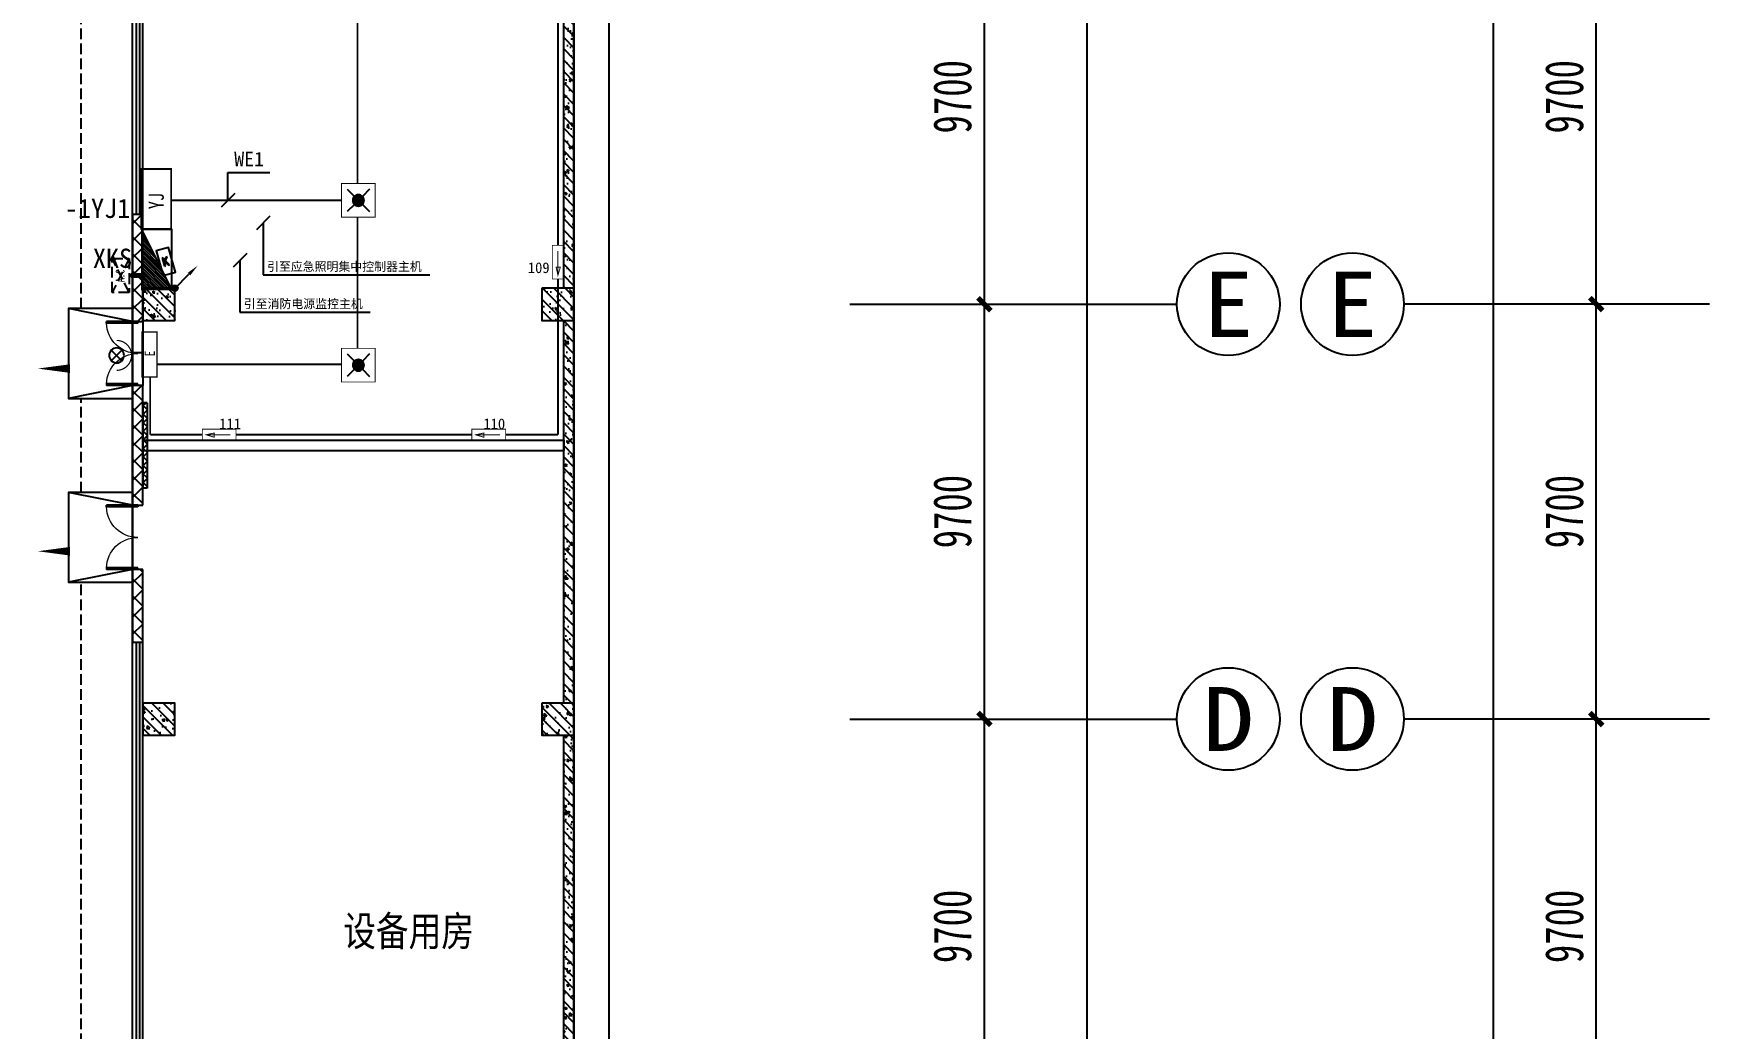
# Model space of a CAD drawing. Header units: millimetres. Extents: x -633009578 to 5705885, y -633235091 to 2571734.
# Drawn here: x 2830282 to 2869450, y 2293733 to 2317000 of the extents above; entities that cross this region are included whole.
import ezdxf
from ezdxf.enums import TextEntityAlignment as Align

# ---------------------------------------------------------------- set-up
doc = ezdxf.new("R2010")
doc.units = ezdxf.units.MM
doc.header["$LTSCALE"] = 1000
doc.header["$MEASUREMENT"] = 0
doc.linetypes.add('DASH', pattern=[0.35, 0.25, -0.1])
doc.layers.get('0').update_dxf_attribs({"color": 9})
for name, color, linetype in [('000000000000电气', 7, 'Continuous'), ('3T_WOOD', 21, 'Continuous'), ('A-COLUM(柱)', 255, 'Continuous'), ('A-DI-S(箭头)', 76, 'Continuous'), ('A-DOOR(门）', 4, 'Continuous'), ('A-EQPM(设备)', 15, 'Continuous'), ('A-F-AREA(计算)', 5, 'Continuous'), ('A-HATH(填充)', 8, 'Continuous'), ('A-LM-QPM(设备)', 8, 'Continuous'), ('A-ST-O(室外)', 54, 'Continuous'), ('A-STAR(楼梯)', 51, 'Continuous'), ('A-TEXT(房间)', 243, 'Continuous'), ('A-WA-J(剪力墙)', 254, 'Continuous'), ('A-WALL(墙)', 255, 'Continuous'), ('A-WINDOW（窗）', 4, 'Continuous'), ('AXIS_TEXT', 7, 'Continuous'), ('C-AXIS(轴号)', 3, 'Continuous'), ('WALL', 9, 'Continuous'), ('电-弱电平面-箭头', 3, 'Continuous'), ('电-强电平面-标注', 3, 'Continuous'), ('电-强电平面-线缆', 3, 'Continuous'), ('设备-照明', 3, 'Continuous'), ('设备-箱柜', 3, 'Continuous')]:
    doc.layers.add(name, color=color, linetype=linetype)
doc.styles.add('_TCH_AXIS', font='simhei.ttf', dxfattribs={"bigfont": 'GBCBIG'})
doc.styles.add('_TCH_DIM', font='simhei.ttf', dxfattribs={"width": 0.8, "bigfont": 'hztxt.shx'})
doc.styles.add('_TCH_DIM_T3', font='simhei.ttf', dxfattribs={"width": 0.707, "bigfont": 'GBCBIG'})
doc.styles.add('COMPLEX', font='simhei.ttf')
doc.styles.add('ELEC-DIM', font='simhei.ttf')
doc.styles.add('IDQSTYLE', font='simhei.ttf', dxfattribs={"width": 0.707, "bigfont": 'hztxt.shx'})
doc.styles.get("Standard").update_dxf_attribs({"font": 'simhei.ttf', "bigfont": 'hztxt.shx'})
doc.styles.add('TXT', font='simhei.ttf', dxfattribs={"width": 0.8, "bigfont": 'hztxt.shx'})
doc.styles.add('宋体', font='simhei.ttf')
doc.dimstyles.new('_TCH_ARCH&&300', dxfattribs={"dimtxt": 892.5, "dimasz": 300, "dimexe": 750, "dimexo": 900, "dimgap": 300, "dimtad": 1, "dimdec": 0, "dimzin": 0, "dimdsep": 46, "dimtxsty": '_TCH_DIM_T3', "dimblk": 'ARCHTICK', "dimcen": 0.09, "dimclrt": 7, "dimazin": 2, "dimtfac": 1, "dimtdec": 0, "dimtix": 1, "dimtmove": 2, "dimatfit": 3, "dimfxl": 1, "dimtolj": 1, "dimtzin": 0, "dimarcsym": 0})
pattern_1 = [(45, (-830357.9205473666, -3.184366441797465), (-200.0002033111466, 200.0002033111467), []), (135, (-830357.9205473666, -3.184366441797465), (-200.0002033111467, -200.0002033111466), [])]
pattern_2 = [(315, (0, 0), (132.5825214724777, 132.5825214724776), []), (320, (0, 0), (-47.06410123694653, -537.9451369505651), [56.25, -618.75]), (625, (0, 0), (564.1441002750089, 104.0635002097499), [45, -495]), (370.4514, (-3.922005000000009, -44.82876), (517.079656545715, -433.8820362855164), [47.8051425, -525.856584]), (316.1842, (150, -2.755455298081545e-14), (-124.1392607467639, -800.4307864692332), [84.375, -928.125]), (366.6356, (139.65501975, -66.70255875000004), (730.5884031753312, -700.9970291615274), [71.707716, -788.78475]), (621.1842000000001, (150, -2.755455298081545e-14), (730.588950693994, -700.9964588502198), [67.5, -742.5]), (291, (112.5, -75.00000000000001), (-301.9641679990041, -447.6802890888463), [56.25, -618.75]), (596, (112.5, -75.00000000000001), (543.8625337851396, -182.4864989411868), [45, -495]), (341.4514, (87.3362955, -112.30667475), (241.8978725324643, -630.1669714361175), [47.8051425, -525.856584]), (307.5, (0, 0), (249.6703903734836, -9.119891487967951), [0, -488.9999999999999, 0, -502.5, 0, -496.875]), (277.5, (0, 0), (295.8087839117703, -197.3021530816116), [0, -286.5, 0, -477.75, 0, -189.375]), (237.5, (3.072332657360922e-14, 167.25), (-16.91615380078498, -400.3668271293068), [0, -187.5, 0, -585, 0, -776.25]), (227.5, (4.450060306401695e-14, 242.25), (75.07873674923819, -437.3896270067897), [0, -243.75, 0, -388.5, 0, -551.25])]

# ---------------------------------------------------------------- blocks, each defined once
blk = doc.blocks.new('_ArchTick')
at = {"color": 0, "linetype": 'ByBlock', "const_width": 0.4}
blk.add_lwpolyline([(-0.5, -0.5), (0.5, 0.5)], dxfattribs=at)
blk = doc.blocks.new('*D295')
at = {"layer": 'C-AXIS(轴号)', "color": 0, "lineweight": -2, "transparency": 16777216}
for p, q in [((1114913.870481153, 1618018.591094813), (1117908.287704564, 1618018.591094813)), ((1117158.287704564, 1608318.591094813), (1117158.287704564, 1618018.591094813)), ((1114913.870481153, 1608318.591094813), (1117908.287704564, 1608318.591094813))]:
    blk.add_line(p, q, dxfattribs=at)
at = {"layer": 'Defpoints', "color": 0, "transparency": 16777216}
for p in [(1114013.870481153, 1618018.591094813), (1117158.287704564, 1618018.591094813), (1114013.870481153, 1608318.591094813)]:
    blk.add_point(p, dxfattribs=at)
at = {"layer": 'C-AXIS(轴号)', "color": 0, "linetype": 'ByBlock', "lineweight": -2, "transparency": 16777216, "xscale": 300, "yscale": 300, "zscale": 300}
for p, rotation in [((1117158.287704564, 1618018.591094813), 90), ((1117158.287704564, 1608318.591094813), 270)]:
    blk.add_blockref('_ArchTick', p, dxfattribs=dict(at, rotation=rotation))
at = {"layer": 'C-AXIS(轴号)', "color": 7, "transparency": 16777216, "insert": (1116412.037704564, 1613168.591094813), "char_height": 892.5, "attachment_point": 5, "rotation": 90, "style": '_TCH_DIM_T3'}
blk.add_mtext('\\A1;9700', dxfattribs=at)
blk = doc.blocks.new('*D296')
at = {"layer": 'C-AXIS(轴号)', "color": 0, "lineweight": -2, "transparency": 16777216}
for p, q in [((1114913.870481153, 1627718.591094813), (1117908.287704564, 1627718.591094813)), ((1117158.287704564, 1618018.591094813), (1117158.287704564, 1627718.591094813)), ((1114913.870481153, 1618018.591094813), (1117908.287704564, 1618018.591094813))]:
    blk.add_line(p, q, dxfattribs=at)
at = {"layer": 'Defpoints', "color": 0, "transparency": 16777216}
for p in [(1114013.870481153, 1627718.591094813), (1117158.287704564, 1627718.591094813), (1114013.870481153, 1618018.591094813)]:
    blk.add_point(p, dxfattribs=at)
at = {"layer": 'C-AXIS(轴号)', "color": 0, "linetype": 'ByBlock', "lineweight": -2, "transparency": 16777216, "xscale": 300, "yscale": 300, "zscale": 300}
for p, rotation in [((1117158.287704564, 1627718.591094813), 90), ((1117158.287704564, 1618018.591094813), 270)]:
    blk.add_blockref('_ArchTick', p, dxfattribs=dict(at, rotation=rotation))
at = {"layer": 'C-AXIS(轴号)', "color": 7, "transparency": 16777216, "insert": (1116412.037704564, 1622868.591094813), "char_height": 892.5, "attachment_point": 5, "rotation": 90, "style": '_TCH_DIM_T3'}
blk.add_mtext('\\A1;9700', dxfattribs=at)
blk = doc.blocks.new('*D297')
at = {"layer": 'C-AXIS(轴号)', "color": 0, "lineweight": -2, "transparency": 16777216}
for p, q in [((1114913.870481153, 1637418.591094813), (1117908.287704564, 1637418.591094813)), ((1117158.287704564, 1627718.591094813), (1117158.287704564, 1637418.591094813)), ((1114913.870481153, 1627718.591094813), (1117908.287704564, 1627718.591094813))]:
    blk.add_line(p, q, dxfattribs=at)
at = {"layer": 'Defpoints', "color": 0, "transparency": 16777216}
for p in [(1114013.870481153, 1637418.591094813), (1117158.287704564, 1637418.591094813), (1114013.870481153, 1627718.591094813)]:
    blk.add_point(p, dxfattribs=at)
at = {"layer": 'C-AXIS(轴号)', "color": 0, "linetype": 'ByBlock', "lineweight": -2, "transparency": 16777216, "xscale": 300, "yscale": 300, "zscale": 300}
for p, rotation in [((1117158.287704564, 1637418.591094813), 90), ((1117158.287704564, 1627718.591094813), 270)]:
    blk.add_blockref('_ArchTick', p, dxfattribs=dict(at, rotation=rotation))
at = {"layer": 'C-AXIS(轴号)', "color": 7, "transparency": 16777216, "insert": (1116412.037704564, 1632568.591094813), "char_height": 892.5, "attachment_point": 5, "rotation": 90, "style": '_TCH_DIM_T3'}
blk.add_mtext('\\A1;9700', dxfattribs=at)
blk = doc.blocks.new('*D309')
at = {"layer": 'C-AXIS(轴号)', "color": 0, "lineweight": -2, "transparency": 16777216}
for p, q in [((1114913.870481153, 1725358.591094809), (1120308.287704564, 1725358.591094809)), ((1119558.287704564, 1589278.591094809), (1119558.287704564, 1725358.591094809)), ((1114913.870481153, 1589278.591094809), (1120308.287704564, 1589278.591094809))]:
    blk.add_line(p, q, dxfattribs=at)
at = {"layer": 'Defpoints', "color": 0, "transparency": 16777216}
for p in [(1114013.870481153, 1725358.591094809), (1119558.287704564, 1725358.591094809), (1114013.870481153, 1589278.591094809)]:
    blk.add_point(p, dxfattribs=at)
at = {"layer": 'C-AXIS(轴号)', "color": 0, "linetype": 'ByBlock', "lineweight": -2, "transparency": 16777216, "xscale": 300, "yscale": 300, "zscale": 300}
for p, rotation in [((1119558.287704564, 1725358.591094809), 90), ((1119558.287704564, 1589278.591094809), 270)]:
    blk.add_blockref('_ArchTick', p, dxfattribs=dict(at, rotation=rotation))
at = {"layer": 'C-AXIS(轴号)', "color": 7, "transparency": 16777216, "insert": (1118812.037704564, 1657318.591094809), "char_height": 892.5, "attachment_point": 5, "rotation": 90, "style": '_TCH_DIM_T3'}
blk.add_mtext('\\A1;136080', dxfattribs=at)
blk = doc.blocks.new('*D312')
at = {"layer": 'C-AXIS(轴号)', "color": 0, "lineweight": -2, "transparency": 16777216}
for p, q in [((1091976.748846702, 1618018.591094813), (1089481.408816443, 1618018.591094813)), ((1090231.408816443, 1608318.591094813), (1090231.408816443, 1618018.591094813)), ((1091976.748846702, 1608318.591094813), (1089481.408816443, 1608318.591094813))]:
    blk.add_line(p, q, dxfattribs=at)
at = {"layer": 'Defpoints', "color": 0, "transparency": 16777216}
for p in [(1090231.408816443, 1618018.591094813), (1092876.748846702, 1618018.591094813), (1092876.748846702, 1608318.591094813)]:
    blk.add_point(p, dxfattribs=at)
at = {"layer": 'C-AXIS(轴号)', "color": 0, "linetype": 'ByBlock', "lineweight": -2, "transparency": 16777216, "xscale": 300, "yscale": 300, "zscale": 300}
for p, rotation in [((1090231.408816443, 1618018.591094813), 90), ((1090231.408816443, 1608318.591094813), 270)]:
    blk.add_blockref('_ArchTick', p, dxfattribs=dict(at, rotation=rotation))
at = {"layer": 'C-AXIS(轴号)', "color": 7, "transparency": 16777216, "insert": (1089485.158816443, 1613168.591094813), "char_height": 892.5, "attachment_point": 5, "rotation": 90, "style": '_TCH_DIM_T3'}
blk.add_mtext('\\A1;9700', dxfattribs=at)
blk = doc.blocks.new('*D313')
at = {"layer": 'C-AXIS(轴号)', "color": 0, "lineweight": -2, "transparency": 16777216}
for p, q in [((1091976.748846702, 1627718.591094813), (1089481.408816443, 1627718.591094813)), ((1090231.408816443, 1618018.591094813), (1090231.408816443, 1627718.591094813)), ((1091976.748846702, 1618018.591094813), (1089481.408816443, 1618018.591094813))]:
    blk.add_line(p, q, dxfattribs=at)
at = {"layer": 'Defpoints', "color": 0, "transparency": 16777216}
for p in [(1090231.408816443, 1627718.591094813), (1092876.748846702, 1627718.591094813), (1092876.748846702, 1618018.591094813)]:
    blk.add_point(p, dxfattribs=at)
at = {"layer": 'C-AXIS(轴号)', "color": 0, "linetype": 'ByBlock', "lineweight": -2, "transparency": 16777216, "xscale": 300, "yscale": 300, "zscale": 300}
for p, rotation in [((1090231.408816443, 1627718.591094813), 90), ((1090231.408816443, 1618018.591094813), 270)]:
    blk.add_blockref('_ArchTick', p, dxfattribs=dict(at, rotation=rotation))
at = {"layer": 'C-AXIS(轴号)', "color": 7, "transparency": 16777216, "insert": (1089485.158816443, 1622868.591094813), "char_height": 892.5, "attachment_point": 5, "rotation": 90, "style": '_TCH_DIM_T3'}
blk.add_mtext('\\A1;9700', dxfattribs=at)
blk = doc.blocks.new('*D314')
at = {"layer": 'C-AXIS(轴号)', "color": 0, "lineweight": -2, "transparency": 16777216}
for p, q in [((1091976.748846702, 1637418.591094813), (1089481.408816443, 1637418.591094813)), ((1090231.408816443, 1627718.591094813), (1090231.408816443, 1637418.591094813)), ((1091976.748846702, 1627718.591094813), (1089481.408816443, 1627718.591094813))]:
    blk.add_line(p, q, dxfattribs=at)
at = {"layer": 'Defpoints', "color": 0, "transparency": 16777216}
for p in [(1090231.408816443, 1637418.591094813), (1092876.748846702, 1637418.591094813), (1092876.748846702, 1627718.591094813)]:
    blk.add_point(p, dxfattribs=at)
at = {"layer": 'C-AXIS(轴号)', "color": 0, "linetype": 'ByBlock', "lineweight": -2, "transparency": 16777216, "xscale": 300, "yscale": 300, "zscale": 300}
for p, rotation in [((1090231.408816443, 1637418.591094813), 90), ((1090231.408816443, 1627718.591094813), 270)]:
    blk.add_blockref('_ArchTick', p, dxfattribs=dict(at, rotation=rotation))
at = {"layer": 'C-AXIS(轴号)', "color": 7, "transparency": 16777216, "insert": (1089485.158816443, 1632568.591094813), "char_height": 892.5, "attachment_point": 5, "rotation": 90, "style": '_TCH_DIM_T3'}
blk.add_mtext('\\A1;9700', dxfattribs=at)
blk = doc.blocks.new('*D325')
at = {"layer": 'C-AXIS(轴号)', "color": 0, "lineweight": -2, "transparency": 16777216}
for p, q in [((1091976.748846702, 1725358.591094822), (1087081.408816443, 1725358.591094822)), ((1087831.408816443, 1589278.591094822), (1087831.408816443, 1725358.591094822)), ((1091976.748846702, 1589278.591094822), (1087081.408816443, 1589278.591094822))]:
    blk.add_line(p, q, dxfattribs=at)
at = {"layer": 'Defpoints', "color": 0, "transparency": 16777216}
for p in [(1087831.408816443, 1725358.591094822), (1092876.748846702, 1725358.591094822), (1092876.748846702, 1589278.591094822)]:
    blk.add_point(p, dxfattribs=at)
at = {"layer": 'C-AXIS(轴号)', "color": 0, "linetype": 'ByBlock', "lineweight": -2, "transparency": 16777216, "xscale": 300, "yscale": 300, "zscale": 300}
for p, rotation in [((1087831.408816443, 1725358.591094822), 90), ((1087831.408816443, 1589278.591094822), 270)]:
    blk.add_blockref('_ArchTick', p, dxfattribs=dict(at, rotation=rotation))
at = {"layer": 'C-AXIS(轴号)', "color": 7, "transparency": 16777216, "insert": (1087085.158816443, 1657318.591094822), "char_height": 892.5, "attachment_point": 5, "rotation": 90, "style": '_TCH_DIM_T3'}
blk.add_mtext('\\A1;136080', dxfattribs=at)
blk = doc.blocks.new('_AXISO')
blk.add_circle((0, 0), 0.5)
at = {"layer": 'AXIS_TEXT', "style": 'COMPLEX', "width": 1.041666666666667}
blk.add_attdef('A', text='', height=0.56, dxfattribs=at).set_placement((-0.25, -0.28), (0.25, -0.28), align=Align.FIT)
blk = doc.blocks.new('VdFDAFDFfasdgfswgre')
at = {"layer": 'A-LM-QPM(设备)'}
for p, q in [((-18.82899837940931, -406.182118716184), (32.44091908354312, -219.865729555022)), ((26.97990751266479, -333.232229411602), (5.094279481098056, -412.765245873481)), ((49.2817729152739, -324.0305588338524), (26.97990751266479, -333.232229411602)), ((26.97990751266479, -333.232229411602), (49.2817729152739, -324.0305588338524)), ((67.04131023027003, -429.8116214922629), (26.97990751266479, -333.232229411602)), ((32.44091908354312, -219.865729555022), (56.36419694311917, -226.448856712319)), ((56.36419694311917, -226.448856712319), (37.18157476373017, -296.1590703437105)), ((37.18157476373017, -296.1590703437105), (49.2817729152739, -324.0305588338524)), ((49.2817729152739, -324.0305588338524), (125.9159782715142, -245.5878820237704)), ((153.1663345098495, -253.0865434217267), (58.93851659074426, -349.0140868732706)), ((58.93851659074426, -349.0140868732706), (97.61874484550208, -438.2258171304129)), ((125.9159782715142, -245.5878820237704), (153.1663345098495, -253.0865434217267)), ((5.094279481098056, -412.765245873481), (-18.82899837940931, -406.182118716184)), ((97.61874484550208, -438.2258171304129), (67.04131023027003, -429.8116214922629))]:
    blk.add_line(p, q, dxfattribs=at)
blk.add_lwpolyline([(0, 0), (289.248551459983, -79.59444376500323), (130.0596639309078, -658.0915466849692), (-159.1888875309378, -578.4971029208973)], close=True, dxfattribs=at)
blk = doc.blocks.new('1fdasdas')
at = {"layer": 'A-EQPM(设备)', "linetype": 'DASH'}
for p, q in [((800.000240216963, -0.0003133723512291908), (0.0002401703968644142, 399.9996865927242)), ((0.0002401703968644142, -0.0003133723512291908), (800.000240216963, 399.9996865927242))]:
    blk.add_line(p, q, dxfattribs=at)
blk.add_lwpolyline([(0.0002401703968644142, 399.9996865927242), (800.000240216963, 399.9996865927242), (800.000240216963, -0.0003133723512291908), (0.0002401703968644142, -0.0003133723512291908)], close=True, dxfattribs=at)
at = {"layer": 'A-EQPM(设备)', "style": '_TCH_DIM', "width": 0.7058823529411765}
blk.add_text('A.C', height=204, dxfattribs=at).set_placement((239.6609672275372, 108.2505295248702))
blk = doc.blocks.new('31231')
at = {"layer": 'A-EQPM(设备)', "linetype": 'DASH', "ltscale": 500}
blk.add_lwpolyline([(46923.81837394973, 1033154.040788963), (47003.81837394973, 1033154.040788963), (47003.81837394973, 1032854.040788963), (46923.81837394973, 1032854.040788963)], close=True, dxfattribs=at)
blk.add_lwpolyline([(46963.81837394973, 1033204.040788963), (46963.81837394973, 1032804.040788963)], dxfattribs=at)
blk = doc.blocks.new('$DorLib2D$00000002')
for p, q in [((-0.5, -5.684341886080802e-17), (-0.5000000000000007, 0.4875)), ((-0.4750000000000007, 0.4875), (-0.5000000000000007, 0.4875)), ((-0.475, -2.842170943040401e-17), (-0.4750000000000007, 0.4875)), ((0.475, -2.842170943040401e-17), (0.4750000000000007, 0.4875)), ((0.4750000000000007, 0.4875), (0.5000000000000007, 0.4875)), ((0.5, -5.684341886080802e-17), (0.5000000000000007, 0.4875)), ((-0.5, -5.684341886080802e-17), (-0.475, -2.842170943040401e-17)), ((0.5, -5.684341886080802e-17), (0.475, -2.842170943040401e-17))]:
    blk.add_line(p, q)
at = {"lineweight": 13}
for centre, start, end in [((-0.4875, -4.263256414560601e-17), 0, 88.53071641864632), ((0.4875, -4.263256414560601e-17), 91.4692835813537, 180)]:
    blk.add_arc(centre, 0.4875, start, end, dxfattribs=at)
blk = doc.blocks.new('$WINLIB2D$00000001')
at = {"color": 0}
for points in [[(-0.4999999999999964, 0.5000000000000142), (-0.4999999999999964, -0.4999999999999858)], [(-0.4999999999999964, 0.5000000000000142), (0.5000000000000036, 0.5000000000000142)], [(0.5000000000000036, -0.4999999999999858), (0.5000000000000036, 0.5000000000000142)], [(0.5000000000000036, 0.1666666666666714), (-0.4999999999999964, 0.1666666666666714)], [(0.5000000000000036, -0.1666666666666572), (-0.4999999999999964, -0.1666666666666572)], [(-0.4999999999999964, -0.4999999999999858), (0.5000000000000036, -0.4999999999999858)]]:
    blk.add_lwpolyline(points, dxfattribs=at)
blk = doc.blocks.new('_FZH')
h = blk.add_hatch()
h.set_pattern_fill('钢筋混凝土', color=256, scale=0.1, style=0)
h.set_pattern_definition([(45, (0, 0), (-0.1767766952966369, 0.1767766952966369), []), (50, (0, 0), (0.7172601826007535, -0.06275213498259512), [0.07500000000000001, -0.8250000000000001]), (355, (0, 0), (-0.138751333613, 0.7521921337000119), [0.06, -0.66]), (100.4514, (0.05977168000000001, -0.00522934), (0.5785093817140216, 0.6894395420609536), [0.06374019, -0.701142112]), (46.1842, (0, 0.2), (1.067241048625645, -0.1655190143290181), [0.1125, -1.2375]), (96.6356, (0.088936745, 0.186206693), (0.9346627055487033, 0.9741178709004418), [0.095610288, -1.051713]), (351.1842, (0, 0.2), (0.9346619451336272, 0.9741186009253247), [0.09000000000000001, -0.9900000000000001]), (21, (0.1, 0.15), (0.5969070521184617, -0.4026188906653388), [0.07500000000000001, -0.8250000000000001]), (326, (0.1, 0.15), (0.2433153319215824, 0.7251500450468529), [0.06, -0.66]), (71.4514, (0.149742233, 0.116448394), (0.84022262858149, 0.3225304967099524), [0.06374019, -0.701142112]), (37.50000000000001, (0, 0), (0.01215985531729062, 0.3328938538313115), [0, -0.652, 0, -0.67, 0, -0.6625000000000001]), (7.499999999999999, (0, 0), (0.2630695374421486, 0.3944117118823603), [0, -0.382, 0, -0.637, 0, -0.2525]), (-32.5, (-0.223, 0), (0.533822436172409, -0.02255487173437976), [0, -0.25, 0, -0.78, 0, -1.035]), (-42.5, (-0.323, 0), (0.5831861693423862, 0.1001049823323177), [0, -0.325, 0, -0.518, 0, -0.735])])
h.paths.add_polyline_path([(-0.5, -0.5), (0.5, -0.5), (0.5, 0.5), (-0.5, 0.5)])
blk.add_lwpolyline([(-0.5, -0.5), (0.5, -0.5), (0.5, 0.5), (-0.5, 0.5)], close=True)
blk = doc.blocks.new('*X123')
at = {"color": 0, "linetype": 'Continuous'}
for p, q in [((236.8433150387835, 319.9990725063215), (241.4210886051158, 324.5768460726538)), ((237.2675791074955, 319.9990725063215), (242.2655414724513, 324.9970348712774)), ((237.6918431762074, 319.9990725063215), (242.2655414724513, 324.5727708025654)), ((234.297730626512, 319.9990725063215), (236.3299197805727, 322.0312616603822)), ((234.7219946952239, 319.9990725063215), (237.1784479179965, 322.4555257290941)), ((235.1462587639358, 319.9990725063215), (238.0269760554204, 322.8797897978061)), ((235.5705228326477, 319.9990725063215), (238.8755041928442, 323.304053866518)), ((235.9947869013596, 319.9990725063215), (239.7240323302681, 323.7283179352299)), ((236.4190509700716, 319.9990725063215), (240.5725604676919, 324.1525820039419)), ((238.1161072449193, 319.9990725063215), (242.2655414724513, 324.1485067338535)), ((238.5403713136312, 319.9990725063215), (242.2655414724513, 323.7242426651416)), ((238.9646353823431, 319.9990725063215), (242.2655414724513, 323.2999785964296)), ((239.3888994510551, 319.9990725063215), (242.2655414724513, 322.8757145277177)), ((239.813163519767, 319.9990725063215), (242.2655414724513, 322.4514504590058)), ((240.2374275884789, 319.9990725063215), (242.2655414724513, 322.0271863902939)), ((232.6006743516642, 319.9990725063215), (232.9358072308772, 320.3342053855345)), ((233.0249384203761, 319.9990725063215), (233.7843353683011, 320.7584694542464)), ((233.4492024890881, 319.9990725063215), (234.6328635057249, 321.1827335229584)), ((233.8734665578, 319.9990725063215), (235.4813916431488, 321.6069975916703)), ((240.6616916571909, 319.9990725063215), (242.2655414724513, 321.6029223215819)), ((241.0859557259028, 319.9990725063215), (242.2655414724513, 321.17865825287)), ((241.5102197946147, 319.9990725063215), (242.2655414724513, 320.7543941841581)), ((241.9344838633266, 319.9990725063215), (242.2655414724513, 320.3301301154461))]:
    blk.add_line(p, q, dxfattribs=at)
blk = doc.blocks.new('HC000431')
at = {"color": 0, "linetype": 'Continuous'}
blk.add_line((5, 2.5), (-5, -2.5), dxfattribs=at)
at = {"color": 0, "linetype": 'Continuous', "const_width": 0.3}
for points in [[(5, 2.5), (-5, 2.5), (-5, -2.5)], [(-5, -2.5), (5, -2.5), (5, 2.5)]]:
    blk.add_lwpolyline(points, dxfattribs=at)
at = {"color": 0, "linetype": 'Continuous'}
blk.add_blockref('*X123', (-237.2655414724513, -322.4990725063215), dxfattribs=at)
at = {"color": 0, "style": 'IDQSTYLE', "width": 0.7}
blk.add_attdef('PSFHATT', (7.000000000000028, -2.5), '', height=2.5, dxfattribs=at)
blk = doc.blocks.new('HC001536')
at = {"color": 0, "linetype": 'Continuous', "const_width": 0.3}
blk.add_lwpolyline([(5, 2.5), (-5, 2.5), (-5, -2.5), (5, -2.5)], close=True, dxfattribs=at)
at = {"color": 0, "style": 'IDQSTYLE', "width": 0.7}
for tag, p in [('AW', (-1.708333333333333, -1.25)), ('PSFHATT', (7, -2.5))]:
    blk.add_attdef(tag, p, '', height=2.5, dxfattribs=at)
blk = doc.blocks.new('*X206')
at = {"color": 0, "linetype": 'Continuous'}
for p, q in [((279.6093350358959, 223.0407925409721), (280.9478239213746, 224.3792814264508)), ((279.6227829512929, 223.3370831688437), (280.6515332934888, 224.3658335110396)), ((279.6511091444202, 222.7997239370217), (281.1888925253249, 224.3375073179265)), ((279.7280550816477, 222.5938271617747), (281.3947893005719, 224.2605613806989)), ((279.7925730165214, 223.7897159465469), (280.1989005157282, 224.1960434457536)), ((279.8323224122641, 222.4152517799165), (281.5733646824301, 224.1562940500824)), ((279.960458729053, 222.2605453842307), (281.7280710781159, 224.0281577332937)), ((280.1113752959016, 222.1286192386046), (281.8599972237337, 223.8772411664368)), ((280.2858431100155, 222.020244340244), (281.9683721221114, 223.7027733523398)), ((280.4868434366447, 221.9384019543985), (282.0502145079389, 223.5017730256928)), ((280.7212278995912, 221.8899437048705), (282.0986727574656, 223.2673885627449)), ((281.0058032732674, 221.891676366072), (282.0969400962746, 222.9828131890793)), ((281.4082737989092, 222.0113041792392), (281.9773122830819, 222.5803426634118))]:
    blk.add_line(p, q, dxfattribs=at)
blk = doc.blocks.new('HC000072')
at = {"color": 0, "linetype": 'Continuous'}
for p, q in [((-2.5, 2.5), (-0.8838834764749777, 0.8838834764750345)), ((2.5, 2.5), (0.88388347648322, 0.88388347648322)), ((-0.88388347648322, -0.88388347648322), (-2.5, -2.5)), ((0.8838834764831063, -0.8838834764831063), (2.5, -2.5))]:
    blk.add_line(p, q, dxfattribs=at)
at = {"color": 0, "linetype": 'Continuous', "const_width": 0.2}
blk.add_lwpolyline([(-3.750000000000057, 3.75), (3.75, 3.75), (3.75, -3.75), (-3.750000000000057, -3.75)], close=True, dxfattribs=at)
at = {"color": 0, "linetype": 'Continuous'}
for centre, radius, start, end in [((-6.838973831690964e-14, 4.263256414560601e-14), 1.249999999999932, 134.9999999999973, 179.9999999999968), ((3.419486915845482e-14, 5.67323965583455e-14), 1.250000000000034, 179.9999999999974, 225.0000000000007), ((3.425038030968608e-14, 7.682743330406083e-14), 1.24999999999998, 89.99999999999898, 135.0000000000018), ((-9.114931032172535e-14, 7.682743330406083e-14), 1.24999999999998, 44.99999999999087, 89.99999999999322), ((2.05613304160579e-13, 4.257705299437475e-14), 1.249999999999794, 3.259432437564348e-12, 45.00000000000159), ((-1.716404796070492e-13, 5.684341886080801e-14), 1.250000000000172, 315.0000000000093, 2.605510395054555e-12), ((3.413935800722356e-14, -2.020605904817785e-14), 1.24999999999998, 224.9999999999983, 270.000000000001), ((-3.447242491461111e-14, 1.176836406102666e-13), 1.250000000000118, 270.0000000000042, 315.0000000000028)]:
    blk.add_arc(centre, radius, start, end, dxfattribs=at)
blk.add_blockref('*X206', (-280.8559544658493, -223.1326619964973), dxfattribs=at)
at = {"color": 0, "style": 'IDQSTYLE', "width": 0.7}
blk.add_attdef('PSFHATT', (5.75, -3.75), '', height=2.5, dxfattribs=at)
blk = doc.blocks.new('HC000080')
at = {"color": 0, "linetype": 'Continuous', "const_width": 0.2}
blk.add_lwpolyline([(-3.75, 1.25), (3.75, 1.25), (3.75, -1.25), (-3.75, -1.25), (-3.75, 1.25)], dxfattribs=at)
at = {"color": 0, "style": 'IDQSTYLE', "width": 0.7}
for tag, p in [('E', (-0.3130491551307273, -0.8903283460458624)), ('PSFHATT', (5.75, -1.25))]:
    blk.add_attdef(tag, p, '', height=1.715220417977644, dxfattribs=at)
blk = doc.blocks.new('HC000063')
at = {"color": 0, "linetype": 'Continuous'}
for p, q in [((-0.8838834764831063, -0.8838834764831631), (0.8838834764831063, 0.8838834764829926)), ((-0.8838834764830494, 0.8838834764830494), (0.8838834764831631, -0.8838834764831631))]:
    blk.add_line(p, q, dxfattribs=at)
at = {"color": 0, "linetype": 'Continuous', "const_width": 0.2}
blk.add_lwpolyline([(5.77736507722736e-14, 2.499999999999886, 0.1989123673796648), (-1.767766952966326, 1.767766952966213, 0.1989123673796613), (-2.5, -1.128255746208508e-13, 0.1989123673796761), (-1.767766952966326, -1.767766952966497, 0.1989123673796782), (5.594010226827932e-14, -2.500000000000284)], format="xyb", dxfattribs=at)
at = {"color": 0, "linetype": 'Continuous'}
for centre, radius, start, end in [((1.49213974509621e-13, -1.27897692436818e-13), 1.250000000000206, 135.0000000000062, 179.9999999999993), ((-9.120482147295661e-14, -2.025046796916286e-13), 1.250000000000089, 89.99999999999582, 134.999999999996), ((-2.248201624865942e-14, -2.025046796916286e-13), 1.250000000000089, 45.00000000000399, 89.99999999999898), ((-2.62456723021387e-13, -1.277311589831243e-13), 1.250000000000206, 6.4374426752811e-13, 44.9999999999938), ((-9.126033262418787e-14, -1.422195694544826e-13), 1.249999999999966, 179.9999999999987, 225.000000000002), ((-9.131584377541913e-14, -1.623146062001979e-13), 1.249999999999951, 225.0000000000013, 270.0000000000042), ((-2.270406085358445e-14, -2.442490654175344e-14), 1.250000000000089, 270.000000000001, 314.9999999999997), ((-1.598721155460225e-13, -1.4210854715202e-13), 1.250000000000103, 315.000000000008, 1.302755197527349e-12)]:
    blk.add_arc(centre, radius, start, end, dxfattribs=at)
at = {"color": 0, "style": 'IDQSTYLE', "width": 0.7}
blk.add_attdef('PSFHATT', (3.250000009999943, -2.500000010000284), '', height=2.5, dxfattribs=at)
blk = doc.blocks.new('HC000079')
at = {"color": 0, "linetype": 'Continuous', "const_width": 0.2}
for points in [[(-3.75, 1.25), (3.75, 1.25), (3.75, -1.25), (-3.75, -1.25), (-3.75, 1.25)], [(2.5, 0), (-2.5, 0)]]:
    blk.add_lwpolyline(points, dxfattribs=at)
blk.add_lwpolyline([(-2.917016710174721, 0), (-1.120131515022877, 0.3984556212736834), (-1.120131515022877, -0.539087017017323)], close=True, dxfattribs=at)
at = {"color": 0, "style": 'IDQSTYLE', "width": 0.7}
blk.add_attdef('PSFHATT', (5.75, -1.25), '', height=2.5, dxfattribs=at)
blk = doc.blocks.new('*X130')
at = {"color": 0, "linetype": 'Continuous'}
for p, q in [((192.587376364835, 446.7215535232801), (193.8713933576327, 448.0055705160779)), ((192.6509968705344, 446.3609099602676), (194.2320369206452, 447.9419500103785)), ((192.6864539319484, 447.2448951591055), (193.3480517218074, 447.9064929489645)), ((192.7889704286661, 446.0746194496875), (194.5183274312254, 447.8039764522467)), ((192.9823694457329, 445.8437543980423), (194.7491924828706, 447.61057743518)), ((193.2275231399996, 445.664644023597), (194.9283028573159, 447.3654237409133)), ((193.5311577474, 445.5440145622856), (195.0489323186273, 447.0617891335129)), ((193.9202347052458, 445.5088274514194), (195.0841194294935, 446.6727121756671)), ((194.6075199946775, 445.7718486721392), (194.8210982087737, 445.9854268862354))]:
    blk.add_line(p, q, dxfattribs=at)
blk = doc.blocks.new('HC001441')
at = {"color": 0, "linetype": 'Continuous'}
blk.add_line((0, -0.05776119327242668), (3.105492900474815, 3.117216328523909), dxfattribs=at)
blk.add_lwpolyline([(3.105492900474815, 3.117216328523909, 0.8, 0, 0), (5.057392361378561, 5.003787405167827, 0, 0, 0)], format="xyseb", dxfattribs=at)
blk.add_circle((0, 0), 0.625, dxfattribs=at)
at = {"color": 0, "linetype": 'Continuous', "xscale": 0.5, "yscale": 0.5, "zscale": 0.5}
blk.add_blockref('*X130', (-96.91845018383279, -223.3780232566237), dxfattribs=at)
at = {"color": 0, "style": 'IDQSTYLE', "width": 0.7}
blk.add_attdef('PSFHATT', (7.057392361378561, -0.62500001), '', height=2.5, dxfattribs=at)
blk = doc.blocks.new('负一层平面图9')
h = blk.add_hatch()
h.set_pattern_fill('钢筋混凝土', color=256, scale=75, angle=270, style=0)
h.set_pattern_definition(pattern_2)
h.paths.add_polyline_path([(1107566.098288361, 1637040.40672838), (1107326.098288361, 1637040.40672838), (1107326.098288361, 1628090.40672838), (1107566.098288361, 1628090.40672838)])
h = blk.add_hatch()
h.set_pattern_fill('钢筋混凝土', color=256, scale=75, angle=270, style=0)
h.set_pattern_definition(pattern_2)
h.paths.add_polyline_path([(1107566.098288361, 1627340.40672838), (1107326.098288361, 1627340.40672838), (1107326.098288361, 1618390.40672838), (1107566.098288361, 1618390.40672838)])
h = blk.add_hatch()
h.set_pattern_fill('钢筋混凝土', color=256, scale=75, angle=270, style=0)
h.set_pattern_definition(pattern_2)
h.paths.add_polyline_path([(1107566.098288361, 1617640.40672838), (1107326.098288361, 1617640.40672838), (1107326.098288361, 1608690.40672838), (1107566.098288361, 1608690.40672838)])
at = {"layer": 'A-HATH(填充)'}
h = blk.add_hatch(dxfattribs=at)
h.set_pattern_fill('多孔材料', color=256, scale=100, style=0)
h.set_pattern_definition(pattern_1)
h.paths.add_polyline_path([(1097251.098288366, 1629815.40672802), (1097251.098288366, 1627315.406728529), (1097491.098288367, 1627315.406728529), (1097491.098288367, 1629815.40672802)])
h = blk.add_hatch(dxfattribs=at)
h.set_pattern_fill('多孔材料', color=256, scale=100, style=0)
h.set_pattern_definition(pattern_1)
h.paths.add_polyline_path([(1097251.098288366, 1625815.406728529), (1097251.098288366, 1623015.406728529), (1097491.098288367, 1623015.406728529), (1097491.098288367, 1625815.406728529)])
h = blk.add_hatch(dxfattribs=at)
h.set_pattern_fill('多孔材料', color=256, scale=50, style=0)
h.set_pattern_definition([(45, (-830457.9205473666, -3.184366441797465), (-100.0001016555733, 100.0001016555733), []), (135, (-830457.9205473666, -3.184366441797465), (-100.0001016555733, -100.0001016555733), [])])
h.paths.add_polyline_path([(1097491.09828836, 1625415.40672857), (1097491.09828836, 1623415.40672857), (1097591.09828836, 1623415.40672857), (1097591.09828836, 1625415.40672857)])
h = blk.add_hatch(dxfattribs=at)
h.set_pattern_fill('多孔材料', color=256, scale=100, style=0)
h.set_pattern_definition(pattern_1)
h.paths.add_polyline_path([(1097251.098288366, 1621515.406728529), (1097251.098288366, 1619815.40672802), (1097491.098288367, 1619815.40672802), (1097491.098288367, 1621515.406728529)])
at = {"layer": 'A-DI-S(箭头)'}
blk.add_lwpolyline([(1108377.552594071, 1727829.142712386), (1108377.552594071, 1664191.024720457), (1108902.552594071, 1663999.940347468), (1107852.552594071, 1663814.797017724), (1108377.552594071, 1663628.524720457), (1108377.552594071, 1599990.406728529)], dxfattribs=at)
for points in [[(1096698.446246597, 1626212.662823143, 0, 0, 0), (1095035.446246597, 1626212.662823143, 0, 200, 0), (1095785.446246597, 1626212.662823143, 0, 0, 0)], [(1096698.446246597, 1621941.486512421, 0, 0, 0), (1095035.446246597, 1621941.486512421, 0, 200, 0), (1095785.446246597, 1621941.486512421, 0, 0, 0)]]:
    blk.add_lwpolyline(points, format="xyseb", dxfattribs=at)
at = {"layer": 'A-DOOR(门）'}
for p, q in [((1097251.098288361, 1627315.406728392), (1097251.098288361, 1625815.406728392)), ((1097491.098288361, 1627315.406728392), (1097491.098288361, 1625815.406728392)), ((1097251.098288361, 1623015.406728603), (1097251.098288361, 1621515.406728603))]:
    blk.add_line(p, q, dxfattribs=at)
at = {"layer": 'A-F-AREA(计算)'}
blk.add_lwpolyline([(1107566.098287924, 1589275.406728539), (1097251.098288353, 1589275.406728539), (1097251.098288353, 1725355.406728381), (1107566.098287924, 1725355.406728381)], close=True, dxfattribs=at)
at = {"layer": 'A-ST-O(室外)', "linetype": 'DASH'}
for points in [[(1096051.098288417, 1627615.406728388), (1096051.098288402, 1651565.406727216)], [(1096051.09828842, 1623315.406728599), (1096051.098288418, 1625515.406728543)], [(1096051.098288429, 1607615.406728315), (1096051.098288421, 1621215.406728753)]]:
    blk.add_lwpolyline(points, dxfattribs=at)
at = {"layer": 'A-STAR(楼梯)'}
for points in [[(1097251.098288367, 1627615.406728388), (1095751.098288367, 1627615.406728388), (1095751.098288367, 1625515.406728543), (1097251.098288361, 1625515.406728543)], [(1097251.09828836, 1627315.406728436), (1095751.098288356, 1627615.406234307)], [(1097251.09828836, 1625815.406728495), (1095751.098288356, 1625515.407222624)], [(1097251.098288367, 1623315.406728599), (1095751.098288367, 1623315.406728599), (1095751.098288367, 1621215.406728753), (1097251.098288361, 1621215.406728753)], [(1097251.09828836, 1623015.406728646), (1095751.098288356, 1623315.406234517)], [(1097251.09828836, 1621515.406728705), (1095751.098288356, 1621215.407222835)]]:
    blk.add_lwpolyline(points, dxfattribs=at)
at = {"layer": 'A-WA-J(剪力墙)'}
for p, q in [((1107326.098288375, 1628090.406727959), (1107326.098288379, 1637040.40672861)), ((1107566.098288324, 1628090.406727959), (1107566.098288348, 1637040.40672861)), ((1107326.098288348, 1618390.406727959), (1107326.098288391, 1627340.40672861)), ((1107566.098288398, 1618390.406727959), (1107566.09828836, 1627340.40672861)), ((1107326.098288402, 1608690.406727959), (1107326.098288404, 1617640.406727959)), ((1107566.098288352, 1608690.406727959), (1107566.098288373, 1617640.406727959))]:
    blk.add_line(p, q, dxfattribs=at)
at = {"layer": 'A-WALL(墙)'}
for p, q in [((1097491.09828836, 1625415.40672857), (1097491.09828836, 1623415.40672857)), ((1097591.09828836, 1625415.40672857), (1097491.09828836, 1625415.40672857)), ((1097591.09828836, 1625415.40672857), (1097591.09828836, 1623415.40672857)), ((1097491.098288399, 1624535.40672857), (1107326.098288362, 1624535.40672857)), ((1097491.098288399, 1624535.40672857), (1097491.098288399, 1624295.40672857)), ((1097491.098288399, 1624295.40672857), (1107326.098288362, 1624295.40672857)), ((1107326.098288362, 1624535.40672857), (1107326.098288362, 1624295.40672857)), ((1097591.09828836, 1623415.40672857), (1097491.09828836, 1623415.40672857))]:
    blk.add_line(p, q, dxfattribs=at)
at = {"layer": 'C-AXIS(轴号)'}
for p, q in [((1092876.748846702, 1627718.591094813), (1085731.408816443, 1627718.591094813)), ((1114013.870481153, 1627718.591094813), (1121658.287704564, 1627718.591094813)), ((1092876.748846702, 1618018.591094813), (1085731.408816443, 1618018.591094813)), ((1114013.870481153, 1618018.591094813), (1121658.287704564, 1618018.591094813))]:
    blk.add_line(p, q, dxfattribs=at)
at = {"layer": 'WALL'}
for p, q in [((1097251.098288366, 1629815.40672802), (1097251.098288366, 1627315.406728529)), ((1097491.098288367, 1629815.40672802), (1097251.098288366, 1629815.40672802)), ((1097491.098288367, 1627315.406728529), (1097491.098288367, 1629815.40672802)), ((1097251.098288366, 1627315.406728529), (1097491.098288367, 1627315.406728529)), ((1097251.098288366, 1625815.406728529), (1097251.098288366, 1623015.406728529)), ((1097491.098288367, 1625815.406728529), (1097251.098288366, 1625815.406728529)), ((1097491.098288367, 1623015.406728529), (1097491.098288367, 1625815.406728529)), ((1097251.098288366, 1623015.406728529), (1097491.098288367, 1623015.406728529)), ((1097251.098288366, 1621515.406728529), (1097251.098288366, 1619815.40672802)), ((1097491.098288367, 1621515.406728529), (1097251.098288366, 1621515.406728529)), ((1097491.098288367, 1619815.40672802), (1097491.098288367, 1621515.406728529)), ((1097251.098288366, 1619815.40672802), (1097491.098288367, 1619815.40672802))]:
    blk.add_line(p, q, dxfattribs=at)
at = {"layer": 'A-COLUM(柱)', "xscale": 750, "yscale": 750, "zscale": 750, "rotation": 270}
for p in [(1097866.098288361, 1627715.40672838), (1107191.098288361, 1627715.40672838), (1097866.098288361, 1618015.40672838), (1107191.098288361, 1618015.40672838)]:
    blk.add_blockref('_FZH', p, dxfattribs=at)
at = {"layer": 'A-DOOR(门）', "xscale": -1500, "yscale": 1500, "zscale": 1500, "rotation": 89.99999999999999}
for p in [(1097371.098288361, 1626565.406728392), (1097371.098288361, 1622265.406728603)]:
    blk.add_blockref('$DorLib2D$00000002', p, dxfattribs=at)
at = {"layer": 'A-EQPM(设备)', "color": 6, "rotation": 90}
for name, p in [('1fdasdas', (1097170.499686612, 1627990.406488194)), ('31231', (2130375.139077323, 1581426.58835443))]:
    blk.add_blockref(name, p, dxfattribs=at)
at = {"layer": 'A-LM-QPM(设备)', "xscale": -1, "rotation": 180}
blk.add_blockref('VdFDAFDFfasdgfswgre', (1097963.612285574, 1628386.156277593), dxfattribs=at)
at = {"layer": 'A-WINDOW（窗）', "extrusion": (0, 0, -1), "yscale": 240, "rotation": 90.00000000000001}
for p, xscale, zscale in [((-1097371.098288361, 1639815.406728285), 19999.99999999953, 19999.99999999953), ((-1097371.098288361, 1614815.406728285), 10000, 10000)]:
    blk.add_blockref('$WINLIB2D$00000001', p, dxfattribs=dict(at, xscale=xscale, zscale=zscale))
at = {"layer": 'C-AXIS(轴号)'}
ref = blk.add_blockref('_AXISO', (1084531.408816443, 1627718.591094813), dxfattribs=dict(at, xscale=2400, yscale=2400, zscale=2400))
ref.add_attrib('A', 'E', dxfattribs={"layer": 'AXIS_TEXT', "height": 1527.228902462397, "style": '_TCH_AXIS'}).set_placement((1083949.60732979, 1626954.976643582), (1085113.210303095, 1626954.976643582), align=Align.FIT)
ref = blk.add_blockref('_AXISO', (1122858.287704564, 1627718.591094813), dxfattribs=dict(at, xscale=2400, yscale=2400, zscale=2400))
ref.add_attrib('A', 'E', dxfattribs={"layer": 'AXIS_TEXT', "height": 1527.228902462397, "style": '_TCH_AXIS'}).set_placement((1122276.486217912, 1626954.976643582), (1123440.089191217, 1626954.976643582), align=Align.FIT)
ref = blk.add_blockref('_AXISO', (1084531.408816443, 1618018.591094813), dxfattribs=dict(at, xscale=2400, yscale=2400, zscale=2400))
ref.add_attrib('A', 'D', dxfattribs={"layer": 'AXIS_TEXT', "height": 1492.310151758372, "style": '_TCH_AXIS'}).set_placement((1083927.378516921, 1617272.436018934), (1085135.439115964, 1617272.436018934), align=Align.FIT)
ref = blk.add_blockref('_AXISO', (1122858.287704564, 1618018.591094813), dxfattribs=dict(at, xscale=2400, yscale=2400, zscale=2400))
ref.add_attrib('A', 'D', dxfattribs={"layer": 'AXIS_TEXT', "height": 1492.310151758372, "style": '_TCH_AXIS'}).set_placement((1122254.257405043, 1617272.436018934), (1123462.318004085, 1617272.436018934), align=Align.FIT)
at = {"layer": 'A-TEXT(房间)', "color": 4, "style": 'TXT', "width": 0.8}
blk.add_text('设备用房', height=700, dxfattribs=at).set_placement((1102173.779141537, 1612709.729482052))
at = {"layer": 'C-AXIS(轴号)'}
for p1, p2, distance, picture, middle in [((1092876.748846702, 1589278.591094822), (1092876.748846702, 1725358.591094822), 5045.340030258987, '*D325', (1087085.158816443, 1657318.591094822)), ((1114013.870481153, 1589278.591094809), (1114013.870481153, 1725358.591094809), -5544.417223410914, '*D309', (1118812.037704564, 1657318.591094809)), ((1092876.748846702, 1627718.591094813), (1092876.748846702, 1637418.591094813), 2645.340030258987, '*D314', (1089485.158816443, 1632568.591094813)), ((1114013.870481153, 1627718.591094813), (1114013.870481153, 1637418.591094813), -3144.4172234109137, '*D297', (1116412.037704564, 1632568.591094813)), ((1092876.748846702, 1618018.591094813), (1092876.748846702, 1627718.591094813), 2645.340030258987, '*D313', (1089485.158816443, 1622868.591094813)), ((1114013.870481153, 1618018.591094813), (1114013.870481153, 1627718.591094813), -3144.4172234109137, '*D296', (1116412.037704564, 1622868.591094813)), ((1092876.748846702, 1608318.591094813), (1092876.748846702, 1618018.591094813), 2645.340030258987, '*D312', (1089485.158816443, 1613168.591094813)), ((1114013.870481153, 1608318.591094813), (1114013.870481153, 1618018.591094813), -3144.4172234109137, '*D295', (1116412.037704564, 1613168.591094813))]:
    dim = blk.add_aligned_dim(p1=p1, p2=p2, distance=distance, dimstyle='_TCH_ARCH&&300', dxfattribs=at)
    dim.commit()
    dim.dimension.update_dxf_attribs({"geometry": picture, "text_midpoint": middle})

msp = doc.modelspace()

# ---------------------------------------------------------------- linework, layer by layer
at = {"layer": '电-强电平面-标注'}
for p, q in [((2834827.444238424, 2313097.745279133), (2834827.444238424, 2313751.801145535)), ((2834827.444238424, 2313751.801145535), (2835803.393605513, 2313751.801145535)), ((2834986.543264191, 2313256.844304901), (2834668.345212658, 2312938.646253366)), ((2835808.660609918, 2312727.360978512), (2835490.462558385, 2312409.162926978)), ((2835649.561584152, 2312568.261952745), (2835649.561584152, 2311357.298555932)), ((2835265.014201079, 2311856.642746468), (2834946.816149546, 2311538.444694933)), ((2835105.915175312, 2311697.543720701), (2835105.915175312, 2310486.580323888)), ((2835649.561584152, 2311357.298555932), (2839543.396850087, 2311357.298555932)), ((2835105.915175312, 2310486.580323888), (2838147.698643649, 2310486.580323888))]:
    msp.add_line(p, q, dxfattribs=at)
at = {"layer": '电-强电平面-线缆', "color": 1, "linetype": 'Continuous', "const_width": 45}
for points in [[(2842538.084041451, 2312047.715555382), (2842538.084041451, 2320781.63583916)], [(2837854.119818378, 2313491.595279133), (2837854.119818378, 2317558.06194579)], [(2833501.5356555, 2313097.745279133), (2837481.834041476, 2313097.745279133)], [(2837854.119818378, 2309637.923165473), (2837854.119818378, 2312703.895279133)], [(2842538.084041417, 2307617.754892361), (2842538.084041417, 2311260.215555382)], [(2832568.077396086, 2309538.085199136), (2832818.552508085, 2309538.085199136)], [(2833008.709911308, 2307616.560850352), (2833008.709911308, 2308969.258317418)], [(2833168.552508085, 2309264.205995573), (2837481.834041476, 2309264.205995573)], [(2833008.709911308, 2307616.560850352), (2834227.539332807, 2307616.560850352)], [(2835015.039332807, 2307616.560850344), (2840528.193022847, 2307616.560850344)], [(2841315.693022847, 2307617.754892361), (2842538.084041417, 2307617.754892361)]]:
    msp.add_lwpolyline(points, dxfattribs=at)

# ---------------------------------------------------------------- block references
at = {"layer": '3T_WOOD'}
for p in [(1735346.985753094, 682952.070850966), (1776573.332157411, 682952.070850966)]:
    msp.add_blockref('负一层平面图9', p, dxfattribs=at)
at = {"layer": '电-弱电平面-箭头', "color": 4, "xscale": 105, "yscale": 105, "zscale": 105}
msp.add_blockref('HC001441', (2833588.084041453, 2311045.661945787), dxfattribs=at)
at = {"layer": '设备-照明', "xscale": 105, "yscale": 105, "zscale": 105}
for name, p in [('HC000072', (2837875.584041476, 2313097.745279133)), ('HC000072', (2837875.584041476, 2309244.173165473)), ('HC000079', (2834621.289332807, 2307616.560850352)), ('HC000079', (2840921.943022847, 2307616.560850352))]:
    msp.add_blockref(name, p, dxfattribs=at)
at = {"layer": '设备-照明'}
for name, p, xscale, yscale, zscale, rotation in [('HC000079', (2842538.084041417, 2311653.965555382), 105, 105, 105, 90), ('HC000063', (2832224.133395692, 2309473.258317418), 140, 140, 140, 180)]:
    msp.add_blockref(name, p, dxfattribs=dict(at, xscale=xscale, yscale=yscale, zscale=zscale, rotation=rotation))
ref = msp.add_blockref('HC000080', (2832993.552508085, 2309494.258317418), dxfattribs=dict(at, xscale=140, yscale=140, zscale=140, rotation=90))
ref.add_attrib('E', 'E', (2833118.198476532, 2309450.4314357), dxfattribs={"layer": '0', "color": 0, "height": 240.1308585168701, "rotation": 90, "width": 0.8})
at = {"layer": '设备-箱柜'}
ref = msp.add_blockref('HC001536', (2833151.5356555, 2313130.812370054), dxfattribs=dict(at, xscale=140, yscale=140, zscale=140, rotation=90))
ref.add_attrib('AW', 'YJ', (2833326.5356555, 2312891.645703387), dxfattribs={"layer": '0', "color": 0, "height": 350, "rotation": 90, "width": 0.8})
at = {"layer": '设备-箱柜', "xscale": 140, "yscale": 140, "zscale": 140, "rotation": 270}
msp.add_blockref('HC000431', (2833161.454189587, 2311715.250830927), dxfattribs=at)

# ---------------------------------------------------------------- texts
at = {"layer": '000000000000电气', "color": 0, "lineweight": 35, "style": '宋体'}
for s, p in [('109', (2841833.821162865, 2311398.57008882)), ('111', (2834621.289332807, 2307747.810850352)), ('110', (2840795.105476101, 2307747.810850352))]:
    msp.add_text(s, height=250, dxfattribs=at).set_placement(p)
at = {"layer": '电-强电平面-标注', "style": 'ELEC-DIM'}
for s, height, p in [('WE1', 339.8734177215189, (2834973.646770069, 2313894.206208826)), ('-1YJ1', 450, (2831013.645273621, 2312686.711197578)), ('XKS', 450, (2831669.290194987, 2311518.507823834)), ('引至应急照明集中控制器主机', 203.9240506329114, (2835739.561584151, 2311447.298555932)), ('引至消防电源监控主机', 203.9240506329114, (2835195.915175312, 2310576.580323888))]:
    msp.add_text(s, height=height, dxfattribs=at).set_placement(p)

doc.saveas('drawing.dxf')
